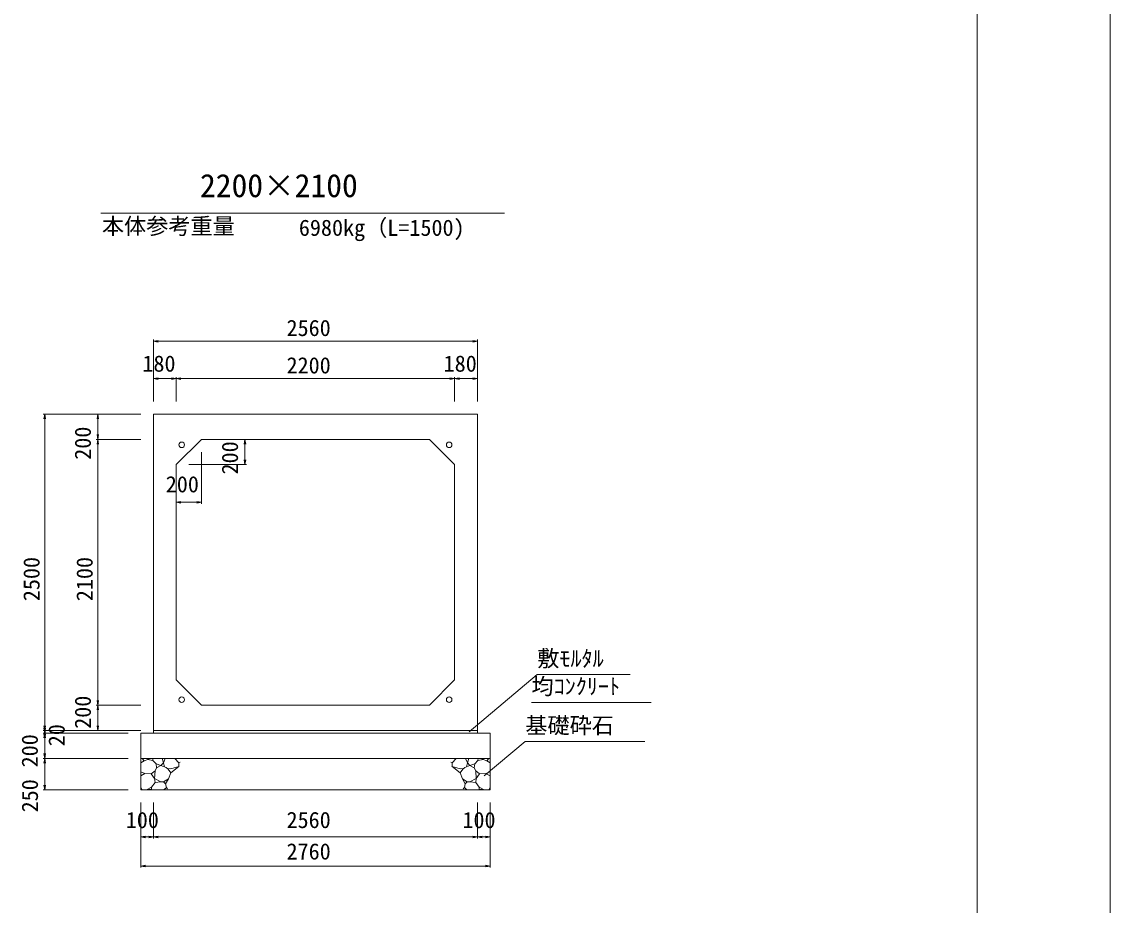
# Model space of a CAD drawing. Units: millimetres on the paper. Extents: x 0 to 841, y 0 to 594.
# Drawn here: x 669 to 841, y 273.3 to 412.8 of the extents above; entities that cross this region are included whole.
import ezdxf
from ezdxf.enums import TextEntityAlignment as Align

# ---------------------------------------------------------------- set-up
doc = ezdxf.new("R2010")
doc.units = ezdxf.units.MM
for name, color, linetype, lineweight in [('0_2', 7, 'Continuous', 9), ('D-STR-DIM（寸法）', 7, 'Continuous', 18), ('D-STR-HTXT（旗揚げ）', 4, 'Continuous', 18), ('D-STR-STRn（構造物）', 5, 'Continuous', 18), ('D-STR（構造物外形線）', 1, 'Continuous', 18), ('D-TTL(外枠）', 2, 'Continuous', 18), ('DEFPOINTS_3', 8, 'Continuous', 18)]:
    doc.layers.add(name, color=color, linetype=linetype, lineweight=lineweight)
doc.layers.add('D-STR-TXT（文字）', color=7, linetype='Continuous')
doc.styles.add('ＭＳ ゴシック', font='')
doc.styles.get('ＭＳ ゴシック').set_extended_font_data('MS Gothic')

msp = doc.modelspace()

# ---------------------------------------------------------------- linework, layer by layer
at = {"layer": '0_2'}
for p, q in [((689.809, 362.37), (690.559, 362.495)), ((690.559, 362.245), (689.809, 362.37)), ((740.259, 362.495), (741.009, 362.37)), ((741.009, 362.37), (740.259, 362.245)), ((689.809, 356.463), (690.559, 356.588)), ((690.559, 356.338), (689.809, 356.463)), ((692.659, 356.588), (693.409, 356.463)), ((693.409, 356.463), (692.659, 356.338)), ((693.409, 356.463), (694.159, 356.588)), ((694.159, 356.338), (693.409, 356.463)), ((736.659, 356.588), (737.409, 356.463)), ((737.409, 356.463), (736.659, 356.338)), ((737.409, 356.463), (738.159, 356.588)), ((738.159, 356.338), (737.409, 356.463)), ((740.259, 356.588), (741.009, 356.463)), ((741.009, 356.463), (740.259, 356.338)), ((672.513, 350.12), (672.638, 350.87)), ((672.638, 350.87), (672.763, 350.12)), ((680.899, 350.12), (681.024, 350.87)), ((681.024, 350.87), (681.149, 350.12)), ((681.024, 346.87), (680.899, 347.62)), ((681.149, 347.62), (681.024, 346.87)), ((680.899, 346.12), (681.024, 346.87)), ((681.024, 346.87), (681.149, 346.12)), ((681.024, 304.87), (680.899, 305.62)), ((680.899, 304.12), (681.024, 304.87)), ((681.149, 305.62), (681.024, 304.87)), ((681.024, 304.87), (681.149, 304.12)), ((672.638, 300.87), (672.513, 301.62)), ((672.638, 300.47), (672.513, 301.22)), ((672.763, 301.62), (672.638, 300.87)), ((672.763, 301.22), (672.638, 300.47)), ((681.024, 300.87), (680.899, 301.62)), ((681.149, 301.62), (681.024, 300.87)), ((672.513, 300.12), (672.638, 300.87)), ((672.513, 299.72), (672.638, 300.47)), ((672.638, 300.87), (672.763, 300.12)), ((672.638, 300.47), (672.763, 299.72)), ((672.638, 296.47), (672.513, 297.22)), ((672.513, 295.72), (672.638, 296.47)), ((672.763, 297.22), (672.638, 296.47)), ((672.638, 296.47), (672.763, 295.72)), ((672.638, 291.47), (672.513, 292.22)), ((672.763, 292.22), (672.638, 291.47)), ((687.809, 284.047), (688.559, 284.172)), ((688.559, 283.922), (687.809, 284.047)), ((689.059, 284.172), (689.809, 284.047)), ((689.809, 284.047), (689.059, 283.922)), ((689.809, 284.047), (690.559, 284.172)), ((690.559, 283.922), (689.809, 284.047)), ((740.259, 284.172), (741.009, 284.047)), ((741.009, 284.047), (740.259, 283.922)), ((741.009, 284.047), (741.759, 284.172)), ((741.759, 283.922), (741.009, 284.047)), ((742.259, 284.172), (743.009, 284.047)), ((743.009, 284.047), (742.259, 283.922)), ((687.809, 279.452), (688.559, 279.577)), ((688.559, 279.327), (687.809, 279.452)), ((742.259, 279.577), (743.009, 279.452)), ((743.009, 279.452), (742.259, 279.327))]:
    msp.add_line(p, q, dxfattribs=at)
at = {"layer": '0_2', "color": 9, "lineweight": 18}
for p, q in [((689.809, 362.37), (689.909, 362.37)), ((741.009, 362.37), (740.909, 362.37)), ((689.809, 356.463), (689.909, 356.463)), ((693.409, 356.463), (693.309, 356.463)), ((693.409, 356.463), (693.509, 356.463)), ((737.409, 356.463), (737.309, 356.463)), ((737.409, 356.463), (737.509, 356.463)), ((741.009, 356.463), (740.909, 356.463)), ((672.638, 350.87), (672.638, 350.77)), ((681.024, 350.87), (681.024, 350.77)), ((681.024, 346.87), (681.024, 346.97)), ((681.024, 346.87), (681.024, 346.77)), ((681.024, 304.87), (681.024, 304.97)), ((681.024, 304.87), (681.024, 304.77)), ((672.638, 300.87), (672.638, 300.97)), ((672.638, 300.87), (672.638, 300.77)), ((672.638, 300.47), (672.638, 300.57)), ((672.638, 300.47), (672.638, 300.37)), ((681.024, 300.87), (681.024, 300.97)), ((672.638, 296.47), (672.638, 296.57)), ((672.638, 296.47), (672.638, 296.37)), ((672.638, 291.47), (672.638, 291.57)), ((687.809, 284.047), (687.909, 284.047)), ((689.809, 284.047), (689.709, 284.047)), ((689.809, 284.047), (689.909, 284.047)), ((741.009, 284.047), (740.909, 284.047)), ((741.009, 284.047), (741.109, 284.047)), ((743.009, 284.047), (742.909, 284.047)), ((687.809, 279.452), (687.909, 279.452)), ((743.009, 279.452), (742.909, 279.452))]:
    msp.add_line(p, q, dxfattribs=at)
at = {"layer": 'D-STR-DIM（寸法）'}
for p, q in [((689.809, 352.87), (689.809, 362.62)), ((689.909, 362.37), (740.909, 362.37)), ((741.009, 352.87), (741.009, 362.62)), ((689.909, 356.463), (693.309, 356.463)), ((693.409, 352.87), (693.409, 356.713)), ((693.509, 356.463), (737.309, 356.463)), ((737.409, 352.87), (737.409, 356.713)), ((737.509, 356.463), (740.909, 356.463)), ((687.809, 350.87), (672.388, 350.87)), ((672.638, 350.77), (672.638, 300.97)), ((681.024, 346.97), (681.024, 350.77)), ((687.809, 346.87), (680.774, 346.87)), ((681.024, 304.97), (681.024, 346.77)), ((699.409, 346.87), (704.513, 346.87)), ((704.138, 346.12), (704.263, 346.87)), ((704.263, 346.87), (704.263, 346.77)), ((704.263, 346.87), (704.388, 346.12)), ((704.263, 342.97), (704.263, 346.77)), ((697.409, 344.87), (697.409, 336.672)), ((695.409, 342.87), (704.513, 342.87)), ((704.263, 342.87), (704.138, 343.62)), ((704.388, 343.62), (704.263, 342.87)), ((704.263, 342.87), (704.263, 342.97)), ((693.409, 340.87), (693.409, 336.672)), ((693.409, 336.922), (694.159, 337.047)), ((693.409, 336.922), (693.509, 336.922)), ((694.159, 336.797), (693.409, 336.922)), ((697.309, 336.922), (693.509, 336.922)), ((696.659, 337.047), (697.409, 336.922)), ((697.409, 336.922), (696.659, 336.797)), ((697.409, 336.922), (697.309, 336.922)), ((687.809, 304.87), (680.774, 304.87)), ((681.024, 300.97), (681.024, 304.77)), ((687.809, 300.87), (672.388, 300.87)), ((685.809, 300.47), (672.388, 300.47)), ((672.638, 300.77), (672.638, 300.57)), ((672.638, 300.37), (672.638, 296.57)), ((685.809, 296.47), (672.388, 296.47)), ((672.638, 296.37), (672.638, 291.57)), ((685.809, 291.47), (672.388, 291.47)), ((687.809, 289.47), (687.809, 279.202)), ((689.809, 289.47), (689.809, 283.797)), ((741.009, 289.47), (741.009, 283.797)), ((743.009, 289.47), (743.009, 279.202)), ((687.909, 284.047), (689.709, 284.047)), ((689.909, 284.047), (740.909, 284.047)), ((741.109, 284.047), (742.909, 284.047)), ((687.909, 279.452), (742.909, 279.452))]:
    msp.add_line(p, q, dxfattribs=at)
at = {"layer": 'D-STR-HTXT（旗揚げ）'}
for p, q in [((681.517, 382.584), (745.3, 382.584)), ((739.726, 300.681), (750.459, 309.699)), ((765.12, 309.699), (750.459, 309.699)), ((768.472, 305.3), (749.546, 305.3)), ((742.097, 293.689), (748.571, 299.129)), ((767.435, 299.129), (748.571, 299.129))]:
    msp.add_line(p, q, dxfattribs=at)
at = {"layer": 'D-STR-STRn（構造物）'}
for p, q in [((687.809, 300.47), (743.009, 300.47)), ((687.809, 300.47), (687.809, 291.47)), ((689.809, 300.87), (689.809, 300.47)), ((741.009, 300.87), (741.009, 300.47)), ((743.009, 300.47), (743.009, 291.47)), ((687.809, 296.47), (743.009, 296.47)), ((688.341, 296.075), (687.809, 295.762)), ((688.341, 296.075), (688.009, 296.47)), ((688.926, 296.264), (688.341, 296.075)), ((688.926, 296.264), (689.117, 296.47)), ((689.734, 296.133), (688.926, 296.264)), ((689.734, 296.133), (689.716, 296.47)), ((690.222, 295.602), (689.734, 296.133)), ((691.17, 296.47), (691.397, 295.752)), ((691.397, 295.752), (691.677, 296.47)), ((693.171, 296.47), (693.817, 295.75)), ((693.817, 295.75), (694.036, 295.859)), ((737, 295.75), (736.781, 295.859)), ((737.646, 296.47), (737, 295.75)), ((739.421, 295.752), (739.141, 296.47)), ((739.648, 296.47), (739.421, 295.752)), ((740.596, 295.602), (741.083, 296.133)), ((741.083, 296.133), (741.102, 296.47)), ((741.083, 296.133), (741.891, 296.264)), ((741.891, 296.264), (741.7, 296.47)), ((741.891, 296.264), (742.476, 296.075)), ((742.476, 296.075), (742.808, 296.47)), ((742.476, 296.075), (743.009, 295.762)), ((688.457, 294.061), (687.809, 294.334)), ((689.475, 294.044), (690.075, 294.51)), ((690.004, 293.31), (690.075, 294.51)), ((690.075, 294.51), (690.31, 294.982)), ((690.31, 294.982), (690.222, 295.602)), ((690.995, 295.336), (690.222, 295.602)), ((690.31, 294.982), (690.995, 295.336)), ((691.397, 295.752), (690.995, 295.336)), ((690.995, 295.336), (691.822, 295.03)), ((691.397, 295.752), (691.553, 295.129)), ((691.822, 295.03), (692.128, 294.739)), ((691.975, 294.885), (692.536, 294.83)), ((692.128, 294.739), (692.541, 294.189)), ((692.541, 294.189), (692.177, 293.217)), ((692.536, 294.83), (693.817, 295.159)), ((692.541, 294.189), (693.817, 295.159)), ((693.817, 295.75), (693.817, 295.159)), ((693.817, 295.159), (693.843, 295.153)), ((737, 295.159), (736.975, 295.153)), ((737, 295.75), (737, 295.159)), ((738.281, 294.83), (737, 295.159)), ((738.276, 294.189), (737, 295.159)), ((738.69, 294.739), (738.276, 294.189)), ((738.276, 294.189), (738.64, 293.217)), ((738.843, 294.885), (738.281, 294.83)), ((738.996, 295.03), (738.69, 294.739)), ((739.822, 295.336), (738.996, 295.03)), ((739.421, 295.752), (739.264, 295.129)), ((739.421, 295.752), (739.822, 295.336)), ((739.822, 295.336), (740.596, 295.602)), ((740.507, 294.982), (739.822, 295.336)), ((740.507, 294.982), (740.596, 295.602)), ((740.742, 294.51), (740.507, 294.982)), ((740.813, 293.31), (740.742, 294.51)), ((741.342, 294.044), (740.742, 294.51)), ((742.361, 294.061), (743.009, 294.334)), ((687.809, 293.692), (688.457, 294.061)), ((688.457, 294.061), (689.475, 294.044)), ((690.004, 293.31), (689.475, 294.044)), ((689.518, 291.936), (690.067, 292.634)), ((690.067, 292.634), (690.004, 293.31)), ((690.004, 293.31), (690.997, 292.772)), ((690.997, 292.772), (690.067, 292.634)), ((691.417, 292.741), (690.997, 292.772)), ((692.177, 293.217), (691.417, 292.741)), ((691.417, 292.741), (691.733, 292.416)), ((691.733, 292.416), (692.177, 293.217)), ((691.852, 291.847), (691.733, 292.416)), ((739.084, 292.416), (738.64, 293.217)), ((738.64, 293.217), (739.401, 292.741)), ((738.965, 291.847), (739.084, 292.416)), ((739.401, 292.741), (739.084, 292.416)), ((739.401, 292.741), (739.82, 292.772)), ((740.813, 293.31), (739.82, 292.772)), ((739.82, 292.772), (740.75, 292.634)), ((740.75, 292.634), (740.813, 293.31)), ((741.3, 291.936), (740.75, 292.634)), ((740.813, 293.31), (741.342, 294.044)), ((742.361, 294.061), (741.342, 294.044)), ((743.009, 293.692), (742.361, 294.061)), ((688.022, 291.47), (687.809, 291.915)), ((687.809, 291.47), (743.009, 291.47)), ((688.835, 291.562), (688.456, 291.47)), ((688.835, 291.562), (689.518, 291.936)), ((689.464, 291.585), (688.835, 291.562)), ((689.726, 291.47), (689.464, 291.585)), ((689.518, 291.936), (689.53, 291.588)), ((691.475, 291.47), (691.852, 291.847)), ((691.852, 291.847), (692.047, 291.665)), ((738.965, 291.847), (738.77, 291.665)), ((739.342, 291.47), (738.965, 291.847)), ((741.091, 291.47), (741.354, 291.585)), ((741.3, 291.936), (741.287, 291.588)), ((741.982, 291.562), (741.3, 291.936)), ((741.354, 291.585), (741.982, 291.562)), ((741.982, 291.562), (742.361, 291.47)), ((742.795, 291.47), (743.009, 291.915))]:
    msp.add_line(p, q, dxfattribs=at)
at = {"layer": 'D-STR（構造物外形線）'}
for p, q in [((689.809, 350.87), (741.009, 350.87)), ((689.809, 300.87), (689.809, 350.87)), ((741.009, 350.87), (741.009, 300.87)), ((693.409, 342.87), (697.409, 346.87)), ((697.409, 346.87), (733.409, 346.87)), ((733.409, 346.87), (737.409, 342.87)), ((693.409, 308.87), (693.409, 342.87)), ((737.409, 342.87), (737.409, 308.87)), ((697.409, 304.87), (693.409, 308.87)), ((737.409, 308.87), (733.409, 304.87)), ((733.409, 304.87), (697.409, 304.87)), ((741.009, 300.87), (689.809, 300.87))]:
    msp.add_line(p, q, dxfattribs=at)
for centre in [(694.277, 346.002), (736.54, 346.002), (694.277, 305.739), (736.54, 305.739)]:
    msp.add_circle(centre, 0.44, dxfattribs=at)
at = {"layer": 'D-TTL(外枠）'}
msp.add_line((820, 20), (820, 574), dxfattribs=at)
at = {"layer": 'DEFPOINTS_3'}
msp.add_line((841, 0), (841, 594), dxfattribs=at)

# ---------------------------------------------------------------- texts
at = {"layer": 'D-STR-DIM（寸法）', "style": 'ＭＳ ゴシック'}
for s, p in [('2560', (710.843, 362.42)), ('180', (688.064, 356.788)), ('2200', (710.843, 356.513)), ('180', (735.664, 356.788)), ('200', (691.757, 337.723)), ('100', (685.434, 284.671)), ('2560', (710.843, 284.684)), ('100', (738.634, 284.671)), ('2760', (710.843, 279.712))]:
    msp.add_text(s, height=2.566, dxfattribs=at).set_placement(p, align=Align.BOTTOM_LEFT)
for s, p in [('200', (680.699, 343.645)), ('200', (703.943, 341.321)), ('2500', (672.588, 321.304)), ('2100', (680.974, 321.304)), ('200', (680.699, 301.135)), ('20', (676.557, 298.378)), ('200', (672.313, 295.041)), ('250', (672.334, 287.93))]:
    msp.add_text(s, height=2.566, rotation=90, dxfattribs=at).set_placement(p, align=Align.BOTTOM_LEFT)
at = {"layer": 'D-STR-TXT（文字）', "style": 'ＭＳ ゴシック'}
for s, height, p in [('2200×2100', 3.666, (697.165, 384.033)), ('本体参考重量', 2.566, (681.67, 378.517)), ('6980kg（L=1500)', 2.566, (712.79, 378.253)), ('敷ﾓﾙﾀﾙ', 2.566, (750.459, 310.199)), ('均ｺﾝｸﾘｰﾄ', 2.566, (749.546, 305.8)), ('基礎砕石', 2.566, (748.571, 299.629))]:
    msp.add_text(s, height=height, dxfattribs=at).set_placement(p, align=Align.BOTTOM_LEFT)

doc.saveas('drawing.dxf')
